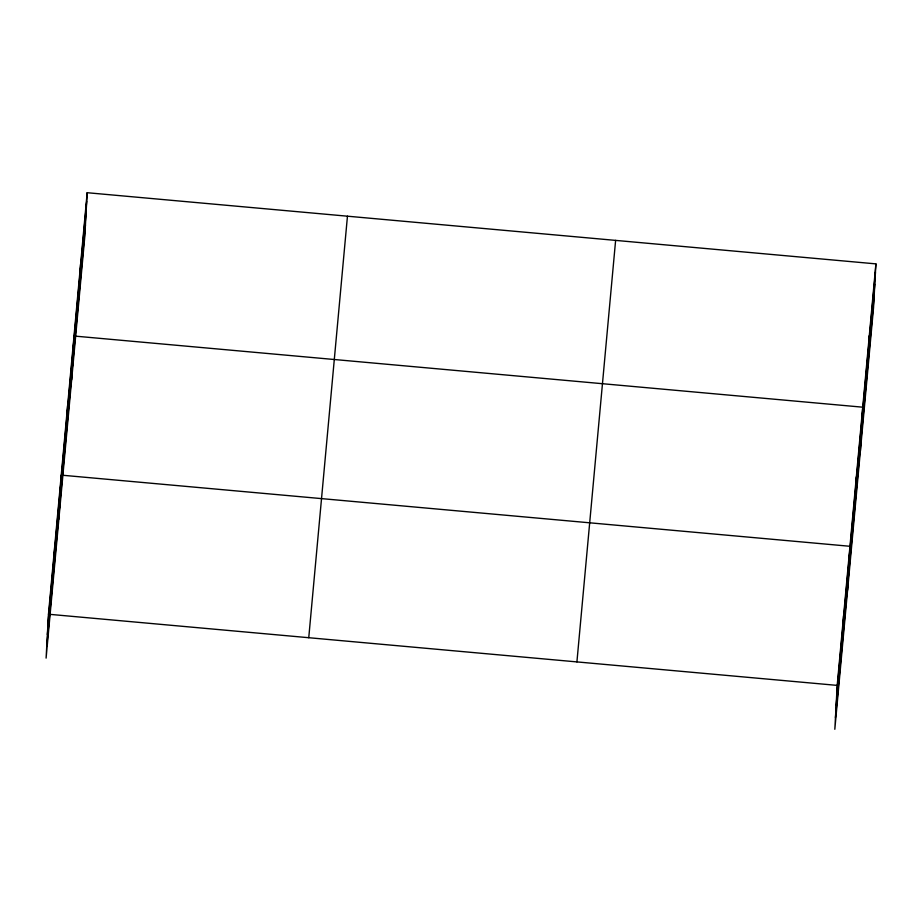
<?xml version="1.0" encoding="UTF-8"?>
<svg xmlns="http://www.w3.org/2000/svg" width="922" height="922" viewBox="0 0 922 922"><rect width="100%" height="100%" fill="white"/><g stroke="black" fill="none" stroke-linecap="round" stroke-linejoin="round"><path stroke-width="1.38" d="M87.175 192.71L48.474 614.225L46.1 658.124L84.801 236.608L87.175 192.71L875.9 263.876L873.526 307.775L834.825 729.29L837.199 685.392L875.9 263.876M54.398 553.338L54.859 544.672M58.87 519.028L61.244 475.13L849.969 546.285L847.595 590.195M67.168 414.243L67.629 405.576M71.639 379.922L74.014 336.023L862.738 407.19L860.364 451.089M80.122 273.027L80.594 264.372M843.123 624.505L843.584 615.838M855.893 485.41L856.354 476.743M868.847 344.194L869.319 335.527M48.013 622.892L86.703 201.376M47.379 634.52L86.08 213.005M46.734 646.495L85.423 224.98M308.755 637.713L347.456 216.197M576.918 661.904L615.619 240.388M836.738 694.059L875.427 272.543M836.104 705.687L874.805 284.16M835.459 717.662L874.148 296.146M48.474 614.225L837.199 685.392"/></g></svg>
